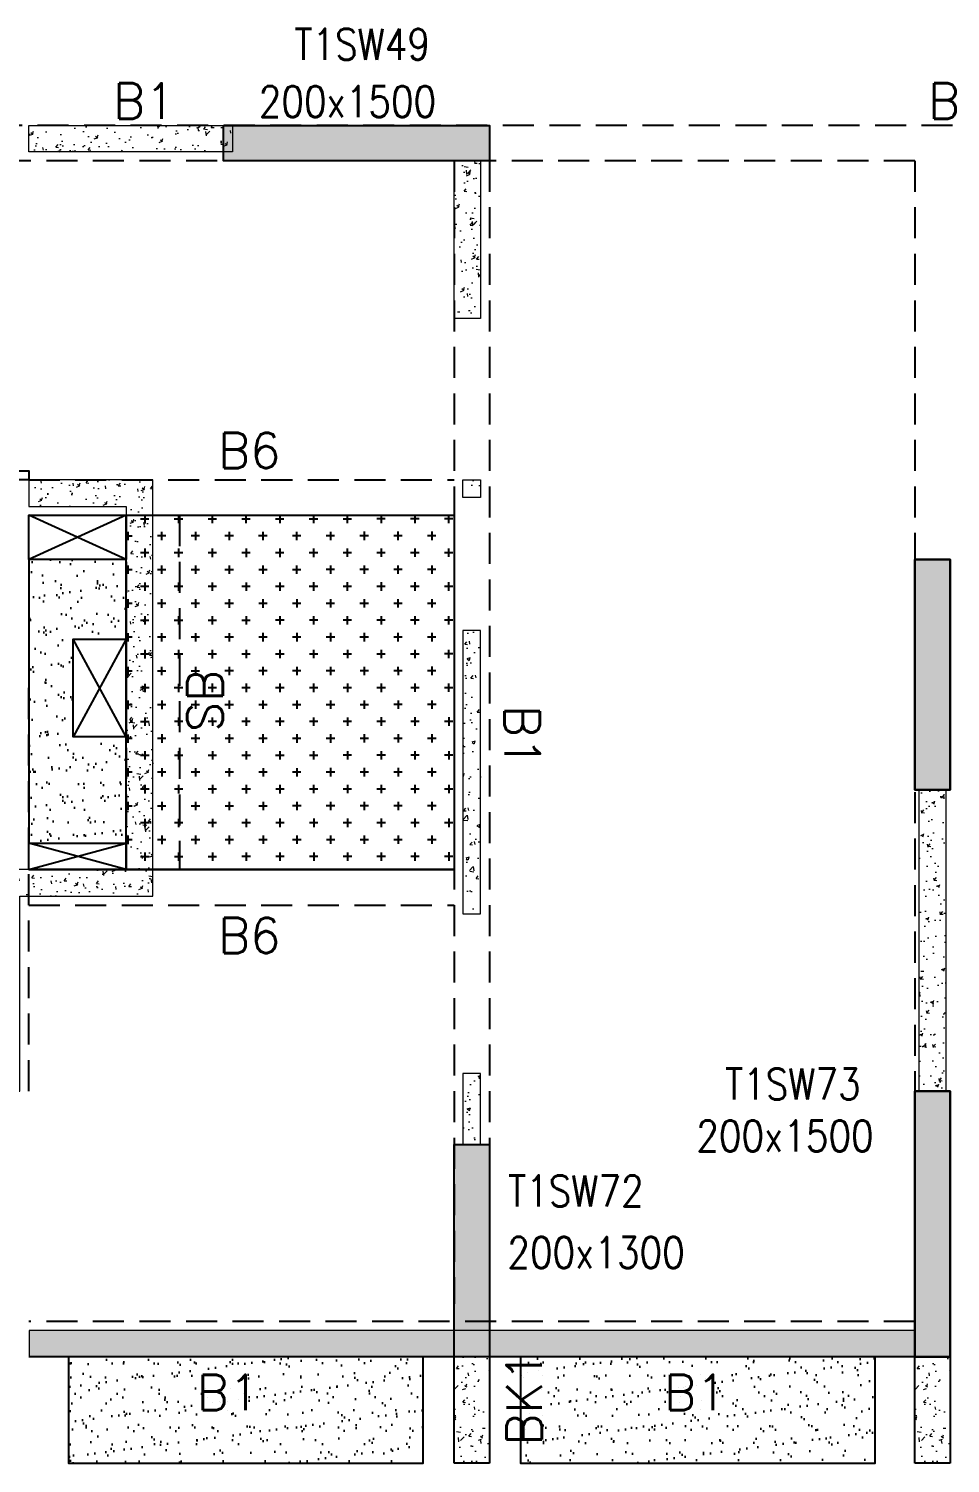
# Model space of a CAD drawing. Header units: millimetres. Extents: x 1078357 to 2594950, y -4969473 to -4636555.
# Drawn here: x 1495799 to 1500999, y -4670558 to -4662462 of the extents above; entities that cross this region are included whole.
import ezdxf

# ---------------------------------------------------------------- set-up
doc = ezdxf.new("R2010")
doc.units = ezdxf.units.MM
for name, pattern in [('CONTINOUS', [0]), ('HIDDEN', [0.375, 0.25, -0.125]), ('New Retail block$0$CONTINOUS', [0])]:
    doc.linetypes.add(name, pattern=pattern)
for name, color, linetype, lineweight in [('A-_ANOTDIMA_D-', 6, 'Continuous', 13), ('COL. NO.', 30, 'Continuous', 25), ('COL. SIZE', 7, 'Continuous', 25), ('HATCH', 8, 'Continuous', 30), ('S-NON STR RCC WALL', 8, 'Continuous', 0)]:
    doc.layers.add(name, color=color, linetype=linetype, lineweight=lineweight)
for name, color, linetype in [('B-200x325', 201, 'HIDDEN'), ('B-200x650', 241, 'HIDDEN'), ('B-300xSLAB THK.', 151, 'Continuous'), ('BK1-200x650', 241, 'HIDDEN'), ('DROP SLAB', 8, 'Continuous'), ('S-COLUMN_SHEAR WALL', 1, 'Continuous'), ('S-PROJECTION', 54, 'New Retail block$0$CONTINOUS'), ('SLAB FOLD', 8, 'Continuous')]:
    doc.layers.add(name, color=color, linetype=linetype)
doc.styles.add('ROMANS', font='romans.shx', dxfattribs={"width": 0.85})

# ---------------------------------------------------------------- blocks, each defined once
blk = doc.blocks.new('G$CD63B60BD')
at = {"layer": 'COL. NO.', "linetype": 'Continuous', "style": 'ROMANS', "width": 0.85}
for s, p in [('T1SW49', (27799.5, 7320.5, -320.4)), ('T1SW73', (30229.3, 1452.6, -320.4)), ('T1SW72', (29004.9, 849.9, -320.4))]:
    blk.add_text(s, height=175, dxfattribs=at).set_placement(p)
at = {"layer": 'COL. SIZE', "linetype": 'Continuous', "style": 'ROMANS', "width": 0.85}
for s, p in [('200x1500', (27598.3, 6997, -320.4)), ('200x1500', (30066.9, 1160.2, -320.4)), ('200x1300', (29000.9, 502.1, -320.4))]:
    blk.add_text(s, height=175, dxfattribs=at).set_placement(p)

msp = doc.modelspace()

# ---------------------------------------------------------------- hatches: boundary and pattern name
at = {"layer": 'DROP SLAB'}
h = msp.add_hatch(dxfattribs=at)
h.set_pattern_fill('CROSS', color=8, scale=15, angle=0.03079)
h.set_pattern_definition([(180.03079016, (-9475490.37, 42171782.86), (-95.19879988, -95.30117261), [47.625, -142.875]), (270.03079016, (-9475514.195, 42171806.66), (95.30117261, -95.19879988), [47.625, -142.875])])
h.paths.add_polyline_path([(1496349.4, -4665207.9), (1498199.3, -4665207.7), (1498199.3, -4667207.6), (1496349.4, -4667207.7)])
at = {"layer": 'HATCH'}
h = msp.add_hatch(dxfattribs=at)
h.set_pattern_fill('AR-SAND', color=8, scale=3, angle=180.02985)
h.set_pattern_definition([(37.47015413, (-4699393.71, 23609517.6), (-4.72361136, 146.8264517), [0, -115.824, 0, -129.54, 0, -123.825]), (7.4701541, (-4699393.7, 23609517.6), (134.9689868, 214.9772528), [0, -62.484, 0, -104.394, 0, -40.005]), (327.47015413, (-4699487.43, 23609517.65), (237.29790347, 0.3075449), [0, -38.1, 0, -137.16, 0, -179.07]), (317.4701541, (-4699487.43, 23609517.65), (229.1017424, 66.759465), [0, -19.05, 0, -89.916, 0, -102.87])])
h.paths.add_polyline_path([(1495799.5, -4667057.8), (1496349.5, -4667057.8), (1496349.5, -4666457.7), (1496049.5, -4666457.7), (1496049.5, -4665907.8), (1496349.5, -4665907.8), (1496349.5, -4665457.8), (1495799.5, -4665457.8)])
h = msp.add_hatch(dxfattribs=at)
h.set_pattern_fill('AR-SAND', color=8, scale=3, angle=179.97015)
h.set_pattern_definition([(37.47015413, (-3571708.38, 18701550.75), (-4.72361136, 146.8264517), [0, -115.824, 0, -129.54, 0, -123.825]), (7.4701541, (-3571708.38, 18701550.75), (134.9689868, 214.9772528), [0, -62.484, 0, -104.394, 0, -40.005]), (327.4701541, (-3571802.11, 18701550.8), (237.2979035, 0.3075449), [0, -38.1, 0, -137.16, 0, -179.07]), (317.4701541, (-3571802.1, 18701550.8), (229.1017424, 66.759465), [0, -19.05, 0, -89.916, 0, -102.87])])
h.paths.add_polyline_path([(1498024.6, -4669957.9), (1496024.6, -4669957.9), (1496024.6, -4670557.9), (1498024.6, -4670557.9)])
h = msp.add_hatch(dxfattribs=at)
h.set_pattern_fill('AR-SAND', color=8, scale=3, angle=179.97015)
h.set_pattern_definition([(37.47015413, (-3574258.38, 18701550.75), (-4.72361136, 146.8264517), [0, -115.824, 0, -129.54, 0, -123.825]), (7.4701541, (-3574258.38, 18701550.75), (134.9689868, 214.9772528), [0, -62.484, 0, -104.394, 0, -40.005]), (327.4701541, (-3574352.11, 18701550.8), (237.2979035, 0.3075449), [0, -38.1, 0, -137.16, 0, -179.07]), (317.4701541, (-3574352.1, 18701550.8), (229.1017424, 66.759465), [0, -19.05, 0, -89.916, 0, -102.87])])
h.paths.add_polyline_path([(1500574.6, -4669957.9), (1498574.6, -4669957.9), (1498574.6, -4670557.9), (1500574.6, -4670557.9)])
at = {"layer": 'S-COLUMN_SHEAR WALL', "lineweight": 25}
h = msp.add_hatch(color=1, dxfattribs=at)
h.dxf.hatch_style = 1
h.paths.add_polyline_path([(1496899.4, -4663007.9), (1498399.4, -4663007.9), (1498399.4, -4663207.9), (1496899.4, -4663207.9)])
at = {"layer": 'S-COLUMN_SHEAR WALL', "lineweight": 25, "extrusion": (-1.00316e-06, -1.91639e-11, 1)}
h = msp.add_hatch(color=1, dxfattribs=at)
h.dxf.hatch_style = 1
h.paths.add_polyline_path([(1500799.4, -4665457.9), (1500999.4, -4665457.9), (1500999.4, -4666757.9), (1500799.4, -4666757.9)])
at = {"layer": 'S-COLUMN_SHEAR WALL', "lineweight": 25, "extrusion": (1.00316e-06, -2.11765e-11, 1)}
h = msp.add_hatch(color=1, dxfattribs=at)
h.dxf.hatch_style = 1
h.paths.add_polyline_path([(1500999.4, -4665457.9), (1500799.4, -4665457.9), (1500799.4, -4666757.9), (1500999.4, -4666757.9)])
at = {"layer": 'S-COLUMN_SHEAR WALL', "lineweight": 25, "extrusion": (-1.00316e-06, -1.91639e-11, 1)}
h = msp.add_hatch(color=1, dxfattribs=at)
h.dxf.hatch_style = 1
h.paths.add_polyline_path([(1500799.4, -4669957.9), (1500999.4, -4669957.9), (1500999.4, -4668457.9), (1500799.4, -4668457.9)])
at = {"layer": 'S-COLUMN_SHEAR WALL', "lineweight": 25, "extrusion": (1.00316e-06, -2.11765e-11, 1)}
h = msp.add_hatch(color=1, dxfattribs=at)
h.dxf.hatch_style = 1
h.paths.add_polyline_path([(1500999.4, -4669957.9), (1500799.4, -4669957.9), (1500799.4, -4668457.9), (1500999.4, -4668457.9)])
at = {"layer": 'S-COLUMN_SHEAR WALL', "lineweight": 25}
h = msp.add_hatch(color=1, dxfattribs=at)
h.dxf.hatch_style = 1
h.paths.add_polyline_path([(1498399.4, -4668757.9), (1498399.4, -4669957.9), (1498199.4, -4669957.9), (1498199.4, -4668757.9)])
at = {"layer": 'S-NON STR RCC WALL'}
h = msp.add_hatch(dxfattribs=at)
h.set_pattern_fill('AR-CONC', color=256)
h.set_pattern_definition([(50, (-4869896.11, 23389624.3), (182.184669, -15.9390855), [19.05, -209.55]), (355, (-4869896.11, 23389624.3), (-35.2434214, 191.0568452), [15.24, -167.6405842]), (100.4514447, (-4869880.93, 23389622.96), (146.9412471, 175.1177519), [16.1900088, -178.0902446]), (46.1842, (-4869896.11, 23389675.1), (271.0790409, -42.042328), [28.575, -314.325]), (96.6355576, (-4869873.52, 23389671.6), (237.404134, 247.4261246), [24.2850231, -267.1356082]), (351.1841512, (-4869896.1, 23389675.1), (237.404134, 247.4261246), [22.859967, -251.459732]), (21, (-4869870.71, 23389662.4), (151.6143913, -102.2651982), [19.05, -209.55]), (326, (-4869870.71, 23389662.4), (61.8020283, 184.1879661), [15.24, -167.64]), (71.451445, (-4869858.08, 23389653.87), (213.4164193, 81.9227689), [16.1900088, -178.0899376]), (37.5, (-4869896.11, 23389624.29), (3.08860325, 84.55503887), [0, -165.608, 0, -170.18, 0, -168.275]), (7.5, (-4869896.11, 23389624.29), (66.8196625, 100.18057482), [0, -97.028, 0, -161.798, 0, -64.135]), (327.5, (-4869952.754, 23389624.29), (135.59059517, -5.728744), [0, -63.5, 0, -198.12, 0, -262.89]), (317.5, (-4869978.15, 23389624.29), (148.1291814, 25.42649103), [0, -82.55, 0, -131.572, 0, -186.69])])
h.paths.add_polyline_path([(1496949.6, -4663157.9), (1495799.6, -4663157.9), (1495799.6, -4663007.9), (1496949.6, -4663007.9)])
h = msp.add_hatch(dxfattribs=at)
h.set_pattern_fill('AR-CONC', color=256, angle=180)
h.set_pattern_definition([(50, (-5953335.57, 28070353.45), (182.184669, -15.93908554), [19.05, -209.55]), (355, (-5953335.57, 28070353.45), (-35.2434214, 191.0568452), [15.24, -167.6405842]), (100.4514447, (-5953320.4, 28070352.12), (146.9412471, 175.1177519), [16.1900088, -178.0902446]), (46.1842, (-5953335.57, 28070404.25), (271.0790409, -42.042328), [28.575, -314.325]), (96.6355576, (-5953312.98, 28070400.75), (237.404134, 247.4261246), [24.2850231, -267.1356082]), (351.1841512, (-5953335.57, 28070404.25), (237.404134, 247.4261246), [22.859967, -251.459732]), (21, (-5953310.17, 28070391.55), (151.6143913, -102.2651982), [19.05, -209.55]), (326, (-5953310.17, 28070391.55), (61.8020283, 184.1879661), [15.24, -167.64]), (71.451445, (-5953297.54, 28070383.03), (213.4164193, 81.9227689), [16.1900088, -178.0899376]), (37.5, (-5953335.573, 28070353.45), (3.08860325, 84.55503887), [0, -165.608, 0, -170.18, 0, -168.275]), (7.5, (-5953335.57, 28070353.45), (66.8196625, 100.18057482), [0, -97.028, 0, -161.798, 0, -64.135]), (327.5, (-5953392.215, 28070353.45), (135.59059517, -5.72874399), [0, -63.5, 0, -198.12, 0, -262.89]), (317.5, (-5953417.62, 28070353.45), (148.1291814, 25.42649103), [0, -82.55, 0, -131.572, 0, -186.69])])
h.paths.add_polyline_path([(1498199.6, -4663207.9), (1498349.6, -4663207.9), (1498349.6, -4664097.8), (1498199.6, -4664097.8)])
h = msp.add_hatch(dxfattribs=at)
h.set_pattern_fill('AR-CONC', color=256, angle=180)
h.set_pattern_definition([(50, (-4869896.11, 23389624.3), (182.184669, -15.9390855), [19.05, -209.55]), (355, (-4869896.11, 23389624.3), (-35.2434214, 191.0568452), [15.24, -167.6405842]), (100.4514447, (-4869880.93, 23389622.96), (146.9412471, 175.1177519), [16.1900088, -178.0902446]), (46.1842, (-4869896.11, 23389675.1), (271.0790409, -42.042328), [28.575, -314.325]), (96.6355576, (-4869873.52, 23389671.6), (237.404134, 247.4261246), [24.2850231, -267.1356082]), (351.1841512, (-4869896.1, 23389675.1), (237.404134, 247.4261246), [22.859967, -251.459732]), (21, (-4869870.71, 23389662.4), (151.6143913, -102.2651982), [19.05, -209.55]), (326, (-4869870.71, 23389662.4), (61.8020283, 184.1879661), [15.24, -167.64]), (71.451445, (-4869858.08, 23389653.87), (213.4164193, 81.9227689), [16.1900088, -178.0899376]), (37.5, (-4869896.11, 23389624.29), (3.08860325, 84.55503887), [0, -165.608, 0, -170.18, 0, -168.275]), (7.5, (-4869896.11, 23389624.29), (66.8196625, 100.18057482), [0, -97.028, 0, -161.798, 0, -64.135]), (327.5, (-4869952.754, 23389624.29), (135.59059517, -5.728744), [0, -63.5, 0, -198.12, 0, -262.89]), (317.5, (-4869978.15, 23389624.29), (148.1291814, 25.42649103), [0, -82.55, 0, -131.572, 0, -186.69])])
h.paths.add_polyline_path([(1496499.6, -4667357.9), (1496499.6, -4665007.9), (1495799.6, -4665007.9), (1495799.6, -4665157.9), (1496349.6, -4665157.9), (1496349.6, -4667207.9), (1495599.6, -4667207.9), (1495599.6, -4668457.8), (1495749.6, -4668457.8), (1495749.6, -4667357.9)])
h = msp.add_hatch(dxfattribs=at)
h.set_pattern_fill('AR-CONC', color=256, angle=180)
h.set_pattern_definition([(50, (2595524.13, -9300039.54), (182.184669, -15.9390855), [19.05, -209.55]), (355, (2595524.13, -9300039.54), (-35.2434214, 191.056845), [15.24, -167.640584]), (100.4514447, (2595539.3, -9300040.87), (146.941247, 175.117752), [16.190009, -178.0902446]), (46.1842, (2595524.13, -9299988.74), (271.079041, -42.042328), [28.575, -314.325]), (96.6355576, (2595546.72, -9299992.24), (237.404134, 247.426125), [24.285023, -267.135608]), (351.184151, (2595524.13, -9299988.74), (237.404134, 247.426125), [22.859967, -251.459732]), (21, (2595549.53, -9300001.44), (151.6143913, -102.265198), [19.05, -209.55]), (326, (2595549.53, -9300001.44), (61.802028, 184.187966), [15.24, -167.64]), (71.451445, (2595562.16, -9300009.96), (213.416419, 81.922769), [16.190009, -178.0899376]), (37.5, (2595524.126, -9300039.54), (3.08860325, 84.5550389), [0, -165.608, 0, -170.18, 0, -168.275]), (7.5, (2595524.13, -9300039.54), (66.8196625, 100.1805748), [0, -97.028, 0, -161.798, 0, -64.135]), (327.5, (2595467.484, -9300039.54), (135.5905952, -5.728744), [0, -63.5, 0, -198.12, 0, -262.89]), (317.5, (2595442.08, -9300039.54), (148.1291814, 25.426491), [0, -82.55, 0, -131.572, 0, -186.69])])
h.paths.add_polyline_path([(1498249.6, -4665007.7), (1498349.6, -4665007.7), (1498349.6, -4665107.7), (1498249.6, -4665107.7)])
h = msp.add_hatch(dxfattribs=at)
h.set_pattern_fill('AR-CONC', color=256, angle=180)
h.set_pattern_definition([(50, (2595537.34, -9298674.87), (182.184669, -15.9390855), [19.05, -209.55]), (355, (2595537.34, -9298674.87), (-35.2434214, 191.056845), [15.24, -167.640584]), (100.4514447, (2595552.52, -9298676.2), (146.941247, 175.117752), [16.190009, -178.0902446]), (46.1842, (2595537.34, -9298624.07), (271.079041, -42.042328), [28.575, -314.325]), (96.6355576, (2595559.93, -9298627.58), (237.404134, 247.426125), [24.285023, -267.135608]), (351.184151, (2595537.34, -9298624.07), (237.404134, 247.426125), [22.859967, -251.459732]), (21, (2595562.74, -9298636.77), (151.6143913, -102.265198), [19.05, -209.55]), (326, (2595562.74, -9298636.77), (61.802028, 184.187966), [15.24, -167.64]), (71.451445, (2595575.37, -9298645.3), (213.416419, 81.922769), [16.190009, -178.0899376]), (37.5, (2595537.34, -9298674.875), (3.08860325, 84.5550389), [0, -165.608, 0, -170.18, 0, -168.275]), (7.5, (2595537.34, -9298674.875), (66.8196625, 100.1805748), [0, -97.028, 0, -161.798, 0, -64.135]), (327.5, (2595480.7, -9298674.875), (135.5905952, -5.728744), [0, -63.5, 0, -198.12, 0, -262.89]), (317.5, (2595455.3, -9298674.87), (148.1291814, 25.426491), [0, -82.55, 0, -131.572, 0, -186.69])])
h.paths.add_polyline_path([(1498249.6, -4667457.7), (1498349.6, -4667457.7), (1498349.6, -4665857.7), (1498249.6, -4665857.7)])
at = {"layer": 'S-NON STR RCC WALL', "ltscale": 700}
h = msp.add_hatch(dxfattribs=at)
h.set_pattern_fill('AR-CONC', color=256)
h.set_pattern_definition([(50, (367708.27, 61096.84), (182.184669, -15.9390855), [19.05, -209.55]), (355, (367708.27, 61096.84), (-35.2434214, 191.056845), [15.24, -167.640584]), (100.4514447, (367723.45, 61095.51), (146.941247, 175.117752), [16.190009, -178.0902446]), (46.1842, (367708.27, 61147.64), (271.079041, -42.042328), [28.575, -314.325]), (96.6355576, (367730.86, 61144.14), (237.404134, 247.426125), [24.285023, -267.135608]), (351.184151, (367708.27, 61147.64), (237.404134, 247.426125), [22.859967, -251.459732]), (21, (367733.67, 61134.94), (151.6143913, -102.265198), [19.05, -209.55]), (326, (367733.67, 61134.94), (61.802028, 184.187966), [15.24, -167.64]), (71.451445, (367746.3, 61126.42), (213.416419, 81.922769), [16.190009, -178.0899376]), (37.5, (367708.27, 61096.84), (3.08860325, 84.5550389), [0, -165.608, 0, -170.18, 0, -168.275]), (7.5, (367708.27, 61096.84), (66.8196625, 100.1805748), [0, -97.028, 0, -161.798, 0, -64.135]), (327.5, (367651.63, 61096.84), (135.5905952, -5.728744), [0, -63.5, 0, -198.12, 0, -262.89]), (317.5, (367626.23, 61096.84), (148.1291814, 25.426491), [0, -82.55, 0, -131.572, 0, -186.69])])
h.paths.add_polyline_path([(1500824.6, -4666757.8), (1500974.6, -4666757.8), (1500974.6, -4668457.8), (1500824.6, -4668457.8)])
at = {"layer": 'S-NON STR RCC WALL'}
h = msp.add_hatch(dxfattribs=at)
h.set_pattern_fill('AR-CONC', color=256, angle=180)
h.set_pattern_definition([(50, (1498312.62, -4614655.69), (182.18467, -15.9391), [19.05, -209.55]), (355, (1498312.62, -4614655.69), (-35.2434, 191.05685), [15.24, -167.6406]), (100.45144, (1498327.8, -4614657.02), (146.94125, 175.11775), [16.19, -178.09024]), (46.1842, (1498312.62, -4614604.89), (271.079, -42.0423), [28.575, -314.325]), (96.63556, (1498335.21, -4614608.4), (237.4041, 247.4261), [24.285, -267.1356]), (351.18415, (1498312.62, -4614604.9), (237.4041, 247.4261), [22.86, -251.4597]), (21, (1498338.02, -4614617.59), (151.6144, -102.2652), [19.05, -209.55]), (326, (1498338.02, -4614617.59), (61.802, 184.18797), [15.24, -167.64]), (71.45144, (1498350.66, -4614626.11), (213.4164, 81.92277), [16.19, -178.08994]), (37.5, (1498312.624, -4614655.69), (3.0886, 84.55504), [0, -165.608, 0, -170.18, 0, -168.275]), (7.5, (1498312.62, -4614655.69), (66.81966, 100.18057), [0, -97.028, 0, -161.798, 0, -64.135]), (327.5, (1498255.98, -4614655.69), (135.590595, -5.72874), [0, -63.5, 0, -198.12, 0, -262.89]), (317.5, (1498230.58, -4614655.69), (148.12918, 25.4265), [0, -82.55, 0, -131.572, 0, -186.69])])
h.paths.add_polyline_path([(1498249.6, -4668758.1), (1498349.6, -4668758.1), (1498349.6, -4668357.7), (1498249.6, -4668357.7)])
h = msp.add_hatch(dxfattribs=at)
h.set_pattern_fill('AR-CONC', color=256, angle=180)
h.set_pattern_definition([(50, (-5967120.83, 28073643.48), (182.184669, -15.93908554), [19.05, -209.55]), (355, (-5967120.83, 28073643.48), (-35.2434214, 191.0568452), [15.24, -167.6405842]), (100.4514447, (-5967105.65, 28073642.15), (146.9412471, 175.1177519), [16.1900088, -178.0902446]), (46.1842, (-5967120.83, 28073694.28), (271.0790409, -42.042328), [28.575, -314.325]), (96.6355576, (-5967098.24, 28073690.78), (237.404134, 247.4261246), [24.2850231, -267.1356082]), (351.1841512, (-5967120.83, 28073694.28), (237.404134, 247.4261246), [22.859967, -251.459732]), (21, (-5967095.43, 28073681.58), (151.6143913, -102.2651982), [19.05, -209.55]), (326, (-5967095.43, 28073681.58), (61.8020283, 184.1879661), [15.24, -167.64]), (71.451445, (-5967082.8, 28073673.06), (213.4164193, 81.9227689), [16.1900088, -178.0899376]), (37.5, (-5967120.83, 28073643.48), (3.08860325, 84.55503887), [0, -165.608, 0, -170.18, 0, -168.275]), (7.5, (-5967120.83, 28073643.48), (66.8196625, 100.18057482), [0, -97.028, 0, -161.798, 0, -64.135]), (327.5, (-5967177.47, 28073643.48), (135.59059517, -5.72874399), [0, -63.5, 0, -198.12, 0, -262.89]), (317.5, (-5967202.87, 28073643.48), (148.1291814, 25.42649103), [0, -82.55, 0, -131.572, 0, -186.69])])
h.paths.add_polyline_path([(1495802.5, -4669957.9), (1500799.6, -4669957.9), (1500799.6, -4669807.9), (1495802.5, -4669807.9)])
h = msp.add_hatch(dxfattribs=at)
h.set_pattern_fill('AR-CONC', color=256, angle=180)
h.set_pattern_definition([(50, (-8131972.91, 37569149.47), (182.184669, -15.93908554), [19.05, -209.55]), (355, (-8131972.91, 37569149.47), (-35.2434214, 191.0568452), [15.24, -167.6405842]), (100.4514447, (-8131957.73, 37569148.14), (146.9412471, 175.1177519), [16.1900088, -178.0902446]), (46.1842, (-8131972.91, 37569200.27), (271.0790409, -42.0423279), [28.575, -314.325]), (96.6355576, (-8131950.32, 37569196.77), (237.404134, 247.4261246), [24.2850231, -267.1356082]), (351.1841512, (-8131972.9, 37569200.27), (237.404134, 247.4261246), [22.859967, -251.459732]), (21, (-8131947.51, 37569187.57), (151.61439127, -102.2651982), [19.05, -209.55]), (326, (-8131947.51, 37569187.57), (61.80202835, 184.1879661), [15.24, -167.64]), (71.451445, (-8131934.88, 37569179.05), (213.4164193, 81.9227689), [16.1900088, -178.0899376]), (37.5, (-8131972.91, 37569149.47), (3.08860325, 84.55503887), [0, -165.608, 0, -170.18, 0, -168.275]), (7.5, (-8131972.91, 37569149.47), (66.81966251, 100.18057482), [0, -97.028, 0, -161.798, 0, -64.135]), (327.5, (-8132029.55, 37569149.47), (135.59059517, -5.72874399), [0, -63.5, 0, -198.12, 0, -262.89]), (317.5, (-8132054.95, 37569149.47), (148.1291814, 25.42649103), [0, -82.55, 0, -131.572, 0, -186.69])])
h.paths.add_polyline_path([(1498399.3, -4669957.8), (1498199.3, -4669957.8), (1498199.3, -4670557.8), (1498399.3, -4670557.8), (1498399.3, -4670557.8), (1498399.3, -4669957.9)], is_closed=False)
h = msp.add_hatch(dxfattribs=at)
h.set_pattern_fill('AR-CONC', color=256, angle=180)
h.set_pattern_definition([(50, (-8129372.89, 37569149.47), (182.184669, -15.93908554), [19.05, -209.55]), (355, (-8129372.89, 37569149.47), (-35.2434214, 191.0568452), [15.24, -167.6405842]), (100.4514447, (-8129357.7, 37569148.14), (146.9412471, 175.1177519), [16.1900088, -178.0902446]), (46.1842, (-8129372.9, 37569200.27), (271.0790409, -42.0423279), [28.575, -314.325]), (96.6355576, (-8129350.3, 37569196.77), (237.404134, 247.4261246), [24.2850231, -267.1356082]), (351.1841512, (-8129372.9, 37569200.27), (237.404134, 247.4261246), [22.859967, -251.459732]), (21, (-8129347.49, 37569187.57), (151.61439127, -102.2651982), [19.05, -209.55]), (326, (-8129347.49, 37569187.57), (61.80202835, 184.1879661), [15.24, -167.64]), (71.451445, (-8129334.86, 37569179.05), (213.4164193, 81.9227689), [16.1900088, -178.0899376]), (37.5, (-8129372.89, 37569149.47), (3.08860325, 84.55503887), [0, -165.608, 0, -170.18, 0, -168.275]), (7.5, (-8129372.89, 37569149.47), (66.81966251, 100.18057482), [0, -97.028, 0, -161.798, 0, -64.135]), (327.5, (-8129429.53, 37569149.47), (135.59059517, -5.72874399), [0, -63.5, 0, -198.12, 0, -262.89]), (317.5, (-8129454.93, 37569149.47), (148.1291814, 25.42649103), [0, -82.55, 0, -131.572, 0, -186.69])])
h.paths.add_polyline_path([(1500999.3, -4669957.8), (1500799.4, -4669957.8), (1500799.4, -4670557.8), (1500999.3, -4670557.8), (1500999.4, -4670557.8), (1500999.4, -4669957.9)], is_closed=False)

# ---------------------------------------------------------------- linework, layer by layer
at = {"layer": 'B-200x325', "ltscale": 700}
for p, q in [((1495799.5, -4665007.8, 0), (1498199.3, -4665007.8, 0)), ((1495799.3, -4667407.6, 0), (1498199.3, -4667407.6, 0))]:
    msp.add_line(p, q, dxfattribs=at)
at = {"layer": 'B-200x325', "linetype": 'Continuous', "ltscale": 700}
for p, q in [((1495799.5, -4665207.8, 0), (1498199.3, -4665207.8, 0)), ((1495799.3, -4667207.6, 0), (1498199.3, -4667207.6, 0))]:
    msp.add_line(p, q, dxfattribs=at)
at = {"layer": 'B-200x650', "linetype": 'HIDDEN', "ltscale": 700}
for p, q in [((1505999.6, -4663007.9, 0), (1495143, -4663007.9, 0)), ((1500799.6, -4663207.9, 0), (1495143, -4663207.9, 0)), ((1498199.6, -4663207.9, 0), (1498199.6, -4669657.8, 0)), ((1498399.6, -4663207.9, 0), (1498399.6, -4669657.8, 0)), ((1500799.6, -4663207.9, 0), (1500799.6, -4665457.8, 0)), ((1500799.6, -4665457.8, 0), (1500799.6, -4668457.8, 0)), ((1495799.6, -4668457.8, 0), (1495799.6, -4666157.8, 0)), ((1500799.6, -4669757.8, 0), (1495799.6, -4669757.8, 0))]:
    msp.add_line(p, q, dxfattribs=at)
at = {"layer": 'B-200x650', "linetype": 'CONTINOUS', "ltscale": 700}
for p, q in [((1500799.6, -4669957.8, 0), (1495799.6, -4669957.8, 0)), ((1498199.4, -4670557.9, 0), (1498199.4, -4669957.9, 0)), ((1498399.4, -4669957.9, 0), (1498399.4, -4670557.9, 0)), ((1500799.4, -4670557.9, 0), (1500799.4, -4669957.9, 0)), ((1500999.4, -4669957.9, 0), (1500999.4, -4670557.9, 0)), ((1498399.4, -4670557.9, 0), (1498199.4, -4670557.9, 0)), ((1500999.4, -4670557.9, 0), (1500799.4, -4670557.9, 0))]:
    msp.add_line(p, q, dxfattribs=at)
at = {"layer": 'B-300xSLAB THK.', "linetype": 'HIDDEN', "ltscale": 700}
for p, q in [((1496349.4, -4665208, 0), (1496349.4, -4667207.8, 0)), ((1496649.4, -4665208, 0), (1496649.4, -4667207.8, 0))]:
    msp.add_line(p, q, dxfattribs=at)
at = {"layer": 'BK1-200x650', "linetype": 'Continuous', "ltscale": 700, "elevation": 0}
msp.add_lwpolyline([(1495799.6, -4665007.9), (1495599.6, -4665007.9), (1495599.6, -4664957.7), (1495799.6, -4664957.7)], close=True, dxfattribs=at)
at = {"layer": 'DROP SLAB', "color": 3, "linetype": 'CONTINOUS', "ltscale": 500}
for p, q in [((1496349.5, -4665207.8, 0), (1495799.5, -4665457.8, 0)), ((1496349.5, -4665457.8, 0), (1495799.7, -4665207.8, 0)), ((1496349.6, -4666457.8, 0), (1496049.5, -4665907.8, 0)), ((1496349.6, -4665907.8, 0), (1496049.5, -4666457.8, 0)), ((1496348.7, -4667207.6, 0), (1495799.5, -4667057.8, 0)), ((1495799.5, -4667207.8, 0), (1496349.5, -4667057.8, 0))]:
    msp.add_line(p, q, dxfattribs=at)
at = {"layer": 'DROP SLAB', "color": 3, "linetype": 'CONTINOUS', "ltscale": 500, "elevation": 0}
for points in [[(1496349.5, -4665457.8), (1495799.7, -4665457.8), (1495799.7, -4665207.8), (1496349.5, -4665207.8)], [(1496349.4, -4665207.9), (1498199.3, -4665207.7), (1498199.3, -4667207.6), (1496349.4, -4667207.7)], [(1496349.5, -4666457.8), (1496049.5, -4666457.8), (1496049.5, -4665907.8), (1496349.5, -4665907.8)], [(1496349.5, -4667207.6), (1495799.5, -4667207.6), (1495799.5, -4667057.8), (1496349.5, -4667057.8)]]:
    msp.add_lwpolyline(points, close=True, dxfattribs=at)
at = {"layer": 'S-COLUMN_SHEAR WALL', "color": 1, "lineweight": 25, "elevation": 0}
for points in [[(1496899.4, -4663007.9), (1498399.4, -4663007.9), (1498399.4, -4663207.9), (1496899.4, -4663207.9)], [(1498199.4, -4668758.1), (1498399.4, -4668758.1), (1498399.4, -4669957.9), (1498199.4, -4669957.9)]]:
    msp.add_lwpolyline(points, close=True, dxfattribs=at)
at = {"layer": 'S-COLUMN_SHEAR WALL', "color": 1, "lineweight": 25, "extrusion": (-1.00316e-06, -1.91639e-11, 1), "elevation": -1.5}
for points in [[(1500799.4, -4665457.9), (1500999.4, -4665457.9), (1500999.4, -4666757.9), (1500799.4, -4666757.9)], [(1500799.4, -4669957.9), (1500999.4, -4669957.9), (1500999.4, -4668457.9), (1500799.4, -4668457.9)]]:
    msp.add_lwpolyline(points, close=True, dxfattribs=at)
at = {"layer": 'S-COLUMN_SHEAR WALL', "color": 1, "lineweight": 25, "extrusion": (1.00316e-06, -2.11765e-11, 1), "elevation": 1.5}
for points in [[(1500999.4, -4665457.9), (1500799.4, -4665457.9), (1500799.4, -4666757.9), (1500999.4, -4666757.9)], [(1500999.4, -4669957.9), (1500799.4, -4669957.9), (1500799.4, -4668457.9), (1500999.4, -4668457.9)]]:
    msp.add_lwpolyline(points, close=True, dxfattribs=at)
at = {"layer": 'S-NON STR RCC WALL', "ltscale": 700, "elevation": 0}
for points in [[(1496949.6, -4663157.9), (1495799.6, -4663157.9), (1495799.6, -4663007.9), (1496949.6, -4663007.9)], [(1498199.6, -4663207.9), (1498349.6, -4663207.9), (1498349.6, -4664097.8), (1498199.6, -4664097.8)], [(1498249.6, -4665007.7), (1498349.6, -4665007.7), (1498349.6, -4665107.7), (1498249.6, -4665107.7)], [(1498249.6, -4667457.7), (1498349.6, -4667457.7), (1498349.6, -4665857.7), (1498249.6, -4665857.7)], [(1500824.6, -4666757.8), (1500974.6, -4666757.8), (1500974.6, -4668457.8), (1500824.6, -4668457.8)]]:
    msp.add_lwpolyline(points, close=True, dxfattribs=at)
at = {"layer": 'S-NON STR RCC WALL', "elevation": 0}
for points in [[(1496499.6, -4667357.9), (1496499.6, -4665007.9), (1495799.6, -4665007.9), (1495799.6, -4665157.9), (1496349.6, -4665157.9), (1496349.6, -4667207.9), (1495599.6, -4667207.9), (1495599.6, -4668457.8), (1495749.6, -4668457.8), (1495749.6, -4667357.9)], [(1498249.6, -4668758.1), (1498349.6, -4668758.1), (1498349.6, -4668357.7), (1498249.6, -4668357.7)], [(1495802.5, -4669957.9), (1500799.6, -4669957.9), (1500799.6, -4669807.9), (1495802.5, -4669807.9)]]:
    msp.add_lwpolyline(points, close=True, dxfattribs=at)
at = {"layer": 'S-PROJECTION', "elevation": 0}
for points in [[(1498024.6, -4669957.9), (1496024.6, -4669957.9), (1496024.6, -4670557.9), (1498024.6, -4670557.9)], [(1500574.6, -4669957.9), (1498574.6, -4669957.9), (1498574.6, -4670557.9), (1500574.6, -4670557.9)]]:
    msp.add_lwpolyline(points, close=True, dxfattribs=at)
at = {"layer": 'SLAB FOLD', "color": 8, "ltscale": 1000, "elevation": 0}
msp.add_lwpolyline([(1495799.5, -4667057.8), (1496349.5, -4667057.8), (1496349.5, -4666457.7), (1496049.5, -4666457.7), (1496049.5, -4665907.8), (1496349.5, -4665907.8), (1496349.5, -4665457.8), (1495799.5, -4665457.8), (1495799.5, -4667057.8)], dxfattribs=at)

# ---------------------------------------------------------------- block references
at = {"layer": 'A-_ANOTDIMA_D-', "color": 2, "ltscale": 700}
msp.add_blockref('G$CD63B60BD', (1469499.4, -4669957.9, 0), dxfattribs=at)

# ---------------------------------------------------------------- texts
at = {"layer": 'B-200x325', "linetype": 'Continuous', "ltscale": 700, "style": 'ROMANS'}
for p in [(1496868.8, -4664942.6, -2.7), (1496868.9, -4667679.7, -2.7)]:
    msp.add_text('B6', height=200, rotation=0.00134, dxfattribs=at).set_placement(p)
at = {"layer": 'B-200x650', "linetype": 'HIDDEN', "ltscale": 500, "style": 'ROMANS'}
for rotation, p in [(0.00094, (1496275.1, -4662970.6, -2.7)), (0.00094, (1500874, -4662970.6, -2.7)), (269.99906, (1498483.5, -4666279.1, -2.7)), (0.00094, (1496747.6, -4670258.1, -2.7)), (0.00094, (1499385.4, -4670258.1, -2.7))]:
    msp.add_text('B1', height=200, rotation=rotation, dxfattribs=at).set_placement(p)
at = {"layer": 'B-200x650', "linetype": 'CONTINOUS', "ltscale": 700, "style": 'ROMANS'}
msp.add_text('BK1', height=200, rotation=90, dxfattribs=at).set_placement((1498695, -4670457.5, 50))
at = {"layer": 'B-300xSLAB THK.', "linetype": 'Continuous', "ltscale": 700, "style": 'ROMANS'}
msp.add_text('SB', height=200, rotation=90.00094, dxfattribs=at).set_placement((1496894.1, -4666432.1, -2.7))

doc.saveas('drawing.dxf')
